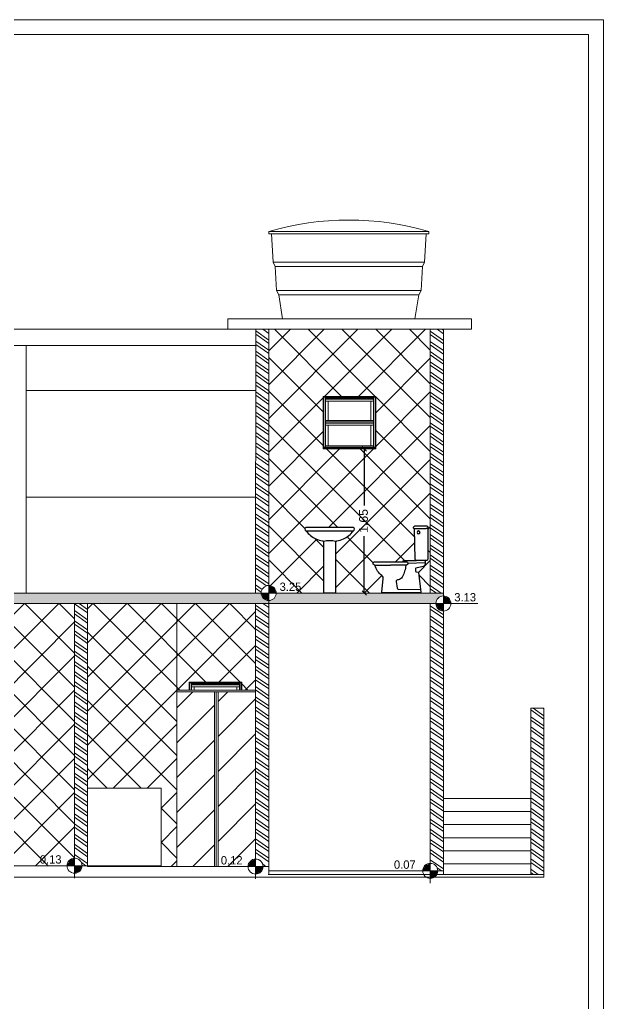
# Model space of a CAD drawing. Header units: metres. Extents: x 1628 to 1845, y 824 to 931.
# Drawn here: x 1658.21 to 1664.89, y 839.21 to 850.46 of the extents above; entities that cross this region are included whole.
import ezdxf

# ---------------------------------------------------------------- set-up
doc = ezdxf.new("R2010")
doc.units = ezdxf.units.M
doc.header["$LTSCALE"] = 0.15
doc.layers.get('0').update_dxf_attribs({"lineweight": 0, "plot": 0})
doc.layers.get('Defpoints').update_dxf_attribs({"lineweight": 0})
for name, color, linetype, lineweight in [('Alvenaria', 170, 'Continuous', 0), ('Alvenaria ext', 5, 'Continuous', 5), ('Alvenaria int', 150, 'Continuous', 5), ('Caixilho', 120, 'Continuous', 0), ('Cotas', 1, 'Continuous', 0), ('hidrosanitário', 26, 'Continuous', 0), ('Humanização', 108, 'Continuous', 0), ('Texto', 7, 'Continuous', 0)]:
    doc.layers.add(name, color=color, linetype=linetype, lineweight=lineweight)
doc.layers.add('Mobilha', color=96, linetype='Continuous')
doc.styles.get("Standard").update_dxf_attribs({"font": 'arial.ttf'})
doc.styles.add('T20', font='PORT2', dxfattribs={"height": 0.2})
doc.dimstyles.new('Lunardi', dxfattribs={"dimtxt": 0.1, "dimasz": 0.05, "dimexe": 0, "dimexo": 0.05, "dimgap": 0.05, "dimtad": 0, "dimzin": 9, "dimtxsty": 'Standard', "dimblk": 'OBLIQUE', "dimcen": 0, "dimse1": 1, "dimse2": 1, "dimclrd": 1, "dimclre": 1, "dimclrt": 1, "dimadec": 0, "dimazin": 0, "dimtfac": 1, "dimtmove": 1, "dimatfit": 2, "dimldrblk": 'OBLIQUE', "dimfxl": 1, "dimarcsym": 0})
pattern_1 = [(45, (0, 0), (-0.195320570633254, 0.1953205706332541), []), (135, (0, 0), (-0.1953205706332541, -0.195320570633254), [])]

# ---------------------------------------------------------------- blocks, each defined once
blk = doc.blocks.new('Cotap')
for p, q in [((0, 0.2968636050444716), (0, -0.2968636050444715)), ((-0.2968636050444716, 0), (0.8280000000000001, 0))]:
    blk.add_line(p, q)
blk.add_circle((0, 0), 0.18)
for points in [[(0, 0), (-0.18, 0), (0, -0.18), (-0.1272792206135786, -0.1272792206135785)], [(0, 0), (0, 0.1799999999999999), (0.1799999999999999, 0), (0.1272792206135785, 0.1272792206135785)]]:
    blk.add_solid(points)
at = {"style": 'T20'}
blk.add_attdef('COTA', (0.2232, 0.0504), '', height=0.2, dxfattribs=at)
blk = doc.blocks.new('_Oblique')
at = {"color": 0, "linetype": 'ByBlock', "lineweight": -2}
blk.add_line((-0.5, -0.5), (0.5, 0.5), dxfattribs=at)
blk = doc.blocks.new('*D61')
at = {"layer": 'Cotas', "color": 1, "lineweight": -2, "ltscale": 10}
for p, q in [((1662.157811189983, 845.5530054200457), (1662.157811189983, 844.9035511220943)), ((1662.157811189983, 843.9030054189587), (1662.157811189983, 844.5524597169101))]:
    blk.add_line(p, q, dxfattribs=at)
at = {"layer": 'Defpoints', "color": 0, "ltscale": 10}
for p in [(1661.69599907357, 845.5530054200457), (1662.157811189983, 843.9030054189587), (1662.157811189983, 843.9030054189587)]:
    blk.add_point(p, dxfattribs=at)
at = {"layer": 'Cotas', "color": 1, "lineweight": -2, "ltscale": 10, "xscale": 0.05, "yscale": 0.05, "zscale": 0.05}
for p, rotation in [((1662.157811189983, 845.5530054200457), 90), ((1662.157811189983, 843.9030054189587), 270)]:
    blk.add_blockref('_Oblique', p, dxfattribs=dict(at, rotation=rotation))
at = {"layer": 'Cotas', "color": 1, "ltscale": 10, "insert": (1662.157811189983, 844.7280054195024), "char_height": 0.1, "attachment_point": 5, "rotation": 90}
blk.add_mtext('1,65', dxfattribs=at)
blk = doc.blocks.new('Louça-23')
blk.add_lwpolyline([(0, -0.001013709999995172), (0.07095969999999951, -0.001013709999995172, 0.414213562373095), (0.07602824999999847, 0.004054840000002002), (0.07602824999999847, 0.6384831950354553, -0.001011761671403041), (0.07805566999999947, 0.6381304450000016, 0.2781628673229407), (0.08268076029775706, 0.6400364475177156), (0.08312422000000019, 0.6406647200000037, -0.1985762802422379), (0.08920647999999964, 0.6447195600000057, 0.06994368492226484), (0.1723306999999998, 0.6690485999999964, 0.06701711001601024), (0.2382218499999986, 0.7095970000000094, 0.05450918851097275), (0.2919484800000003, 0.7668716150000066, -0.1048467747045367), (0.2961880741036875, 0.7706733249007414, 0.7720819738882914), (0.2917070046374821, 0.8098589175446946, 0.03654737230555417), (0.2903319163540168, 0.8099542900000003), (0.2113585350000005, 0.8099542900000003), (0, 0.8099542900000003), (-0.2113585350000022, 0.8099542900000003), (-0.2903319163540186, 0.8099542900000003, 0.03654737230555417), (-0.2917070046374839, 0.8098589175446946, 0.7720819738882914), (-0.2961880741036875, 0.7706733249007414, -0.1048467747045367), (-0.2919484800000003, 0.7668716150000066, 0.05450918851097275), (-0.2382218500000004, 0.7095970000000094, 0.06701711001601024), (-0.1723306999999998, 0.6690485999999964, 0.06994368492226484), (-0.08920648000000142, 0.6447195600000057, -0.1985762802422379), (-0.08312422000000197, 0.6406647200000037), (-0.08268076029775884, 0.6400364475177156, 0.2781628673229407), (-0.07805567000000124, 0.6381304450000016, -0.001011761671403041), (-0.07602825000000024, 0.6384831950354553), (-0.07602825000000024, 0.004054840000002002, 0.414213562373095), (-0.07095970000000129, -0.001013709999995172)], format="xyb", close=True)
for points in [[(-0.2961880741036875, 0.7706733249007414, 0.06453351024882649), (-0.2910993036641933, 0.7694237043798182, 0.0462235105188862), (-0.2907255002478308, 0.7694058900000016), (0, 0.7694058900000016), (0.2907255002478308, 0.7694058900000016, 0.0462235105188862), (0.2910993036641933, 0.7694237043798182, 0.06453351024882649), (0.2961880741036875, 0.7706733249007414, 0.06453351024882649)], [(0.07602824999999847, 0.6384831950354553, 0.03713115484081832), (0.0009563851259919431, 0.6457133316665136), (-0.002168473684230676, 0.6456854761583912, 0.03653426260503048), (-0.07602825000000024, 0.6384831950354553, 0.03760212265771178)]]:
    blk.add_lwpolyline(points, format="xyb")
blk = doc.blocks.new('Louça-05')
blk.add_lwpolyline([(0.1644302432309228, 0.3033035379361877, -0.2787594861110423), (0.1677690050000002, 0.2995513050000014), (0.1677690050000002, 0.2696468600000017, -0.3846129794241904), (0.1601661799999992, 0.2605234700000025), (0.135469375053983, 0.257065917307564, 0.340700812200817), (0.1297548800000001, 0.2503863700000011), (0.1000334187346947, 0.005679672248994905, 0.4500739857310527), (0.1050649919180326, 0), (0.5802883646608858, 0, 0.4455894445200985), (0.5853285069928944, 0.005604427201966189), (0.5671707450000003, 0.1763855400000054, -0.1105210623169543), (0.5691981650000013, 0.1926048999999992, -0.1557580239292861), (0.585462222273609, 0.2128791000000021, 0.1510604540832296), (0.6725965849999991, 0.3385791400000073, -0.2186898092890718), (0.6806012742379384, 0.3449212759518332, 0.8018030040566417), (0.6771582799999987, 0.3847029450000008), (0.4789779750000012, 0.3847029450000008), (0.3248940549999997, 0.3847029450000008, 0.3990531064272206), (0.3086746950000006, 0.3999085950000065), (0.153070210000001, 0.3999085950000065, 0.386252691928691), (0.1718238450000005, 0.4161279550000003), (0.1789198150000004, 0.7937349300000065), (0.1844952200000005, 0.7937349300000065, 0.632922982998074), (0.1758786850000007, 0.8297216350000056), (0.03193186499999889, 0.8297216350000056, 0.3800590817287955), (0.01469879499999927, 0.8140091300000023), (0.01469879499999927, 0.799817190000006), (0.01469879499999927, 0.4163147309170441, 0.4175404801329775), (0.03106321376623988, 0.3999085950000065), (0.05321977500000052, 0.3999085950000065, 0.3559559338826307), (0.04812445260576759, 0.3960081068092833), (0.04511009500000007, 0.356319065000001, 0.2686715898172027), (0.06118859613846261, 0.330419915910646, 0.0519840131511574), (0.06817916489573328, 0.3275870550655426), (0.07136434255243884, 0.3268207724276877, 0.009624848997736087), (0.07274391844318195, 0.3265814131413762)], format="xyb", close=True)
for points in [[(0.01469879499999927, 0.799817190000006), (0.02939759000000031, 0.799817190000006, -0.2233117405156702), (0.03345242999999876, 0.7977897700000014, 0.1793958397718437), (0.04109672885405224, 0.7938285465473953, 0.05466341450307034), (0.04306104488958695, 0.7937349300000065), (0.1789198150000004, 0.7937349300000065)], [(0.3248940549999997, 0.3847029450000008), (0.2807976700000001, 0.3847029450000008, 0.875309796613485), (0.2807976700000001, 0.3441545450000021), (0.4789779750000012, 0.3441545450000021)], [(0.2777715183774863, 0.3447947023991986, -0.2826244024735506), (0.2878936400000018, 0.3365517200000028, 0.01226809194993745), (0.2924553350000014, 0.304113000000001, 0.04000456464597852), (0.3137432449999995, 0.2331532999999979, 0.020399670478455), (0.3284420400000005, 0.2027420000000077, 0.05399375493293596), (0.3411134150000006, 0.1824678000000048, 0.2042714019310717), (0.3917989150000007, 0.1581387599999999, -0.3311316997381911), (0.4054839999999995, 0.1469879500000033, -0.08631701966290586), (0.40649771, 0.1378645600000041), (0.3953469000000016, 0.05676775999999961, -0.3028258083776644), (0.3832125148995225, 0.04298713430097933, -0.04946142668155307), (0.3792810397350035, 0.0425653316403114), (0.1043265444404469, 0.04102640722635442)], [(0.6806012742379384, 0.3449212759518332, -0.04319289486864442), (0.6771582799999987, 0.3441545450000021), (0.4789779750000012, 0.3441545450000021)]]:
    blk.add_lwpolyline(points, format="xyb")
for points in [[(0.05119235499999952, 0.3725384250000019), (0.2549480650000007, 0.3613876149999982)], [(0.05321977500000052, 0.3999085950000065), (0.153070210000001, 0.3999085950000065)]]:
    blk.add_lwpolyline(points)
blk.add_circle((0.1279155098463196, 0.7501455495565921), 0.017739925)
for centre, radius, start, end in [((0.0515477129315034, 0.3774522596409042), 0.004926667244456194, 187.6746698016582, 265.8636934566958), ((0.2545218017207933, 0.3490264445678761), 0.0123685178916256, 27.55985683793697, 88.02499180878887)]:
    blk.add_arc(centre, radius, start, end)

msp = doc.modelspace()

# ---------------------------------------------------------------- hatches: boundary and pattern name
at = {"layer": 'Alvenaria', "ltscale": 10}
h = msp.add_hatch(dxfattribs=at)
h.set_pattern_fill('ANSI32', scale=0.01, angle=100)
h.set_pattern_definition([(145, (7.732671308990803, 172.5780705817294), (-0.05463315556243715, -0.07802423221852647), []), (145, (7.724874280070935, 172.6222897300897), (-0.05463315556243715, -0.07802423221852647), [])])
edge = h.paths.add_edge_path()
edge.add_line((1648.475913443622, 843.81673604677), (1648.325913443622, 843.761973470481))
edge.add_line((1648.325913443622, 843.761973470481), (1648.325913443622, 840.7535699790924))
edge.add_arc((1648.275242780319, 840.6840513903622), 0.08602528871556003, 0, 53.91246542116119, ccw=False)
edge.add_arc((1648.275242780319, 840.6840513903619), 0.08602528871574577, -21.155081818157385, 2.2720314518664964e-10, ccw=False)
edge.add_line((1648.355470568262, 840.6530054189592), (1648.475913443622, 840.6530054189592))
edge.add_line((1648.475913443622, 840.6530054189592), (1648.475913443622, 843.81673604677))
edge = h.paths.add_edge_path()
edge.add_line((1649.713799073572, 844.2686680884177), (1649.56379907357, 844.2139055121282))
edge.add_line((1649.56379907357, 844.2139055121282), (1649.56379907357, 840.8690158118087))
edge.add_arc((1649.565399892256, 840.7830054189592), 0.086025288715537, 0, 91.06626144663551, ccw=False)
edge.add_line((1649.651425180971, 840.7830054189592), (1649.713799073572, 840.7830054189592))
edge.add_line((1649.713799073572, 840.7830054189592), (1649.713799073572, 844.2686680884177))
h.paths.add_polyline_path([(1651.863799073571, 843.7830054189585), (1651.71379907357, 843.7830054189585), (1651.71379907357, 840.7830054189592), (1651.863799073571, 840.7830054189592)])
h.paths.add_polyline_path([(1655.048662994963, 843.7830054189586), (1654.898662994962, 843.7830054189586), (1654.898662994962, 843.3338062215537), (1655.048662994963, 843.3338062215537)])
edge = h.paths.add_edge_path()
edge.add_line((1658.991525675274, 843.7830054189587), (1658.841525675272, 843.7830054189587))
edge.add_line((1658.841525675272, 843.7830054189587), (1658.841525675272, 840.8690307076748))
edge.add_arc((1658.841525675273, 840.7830054189592), 0.08602528871563209, 0, 90.00000000030292, ccw=False)
edge.add_line((1658.927550963988, 840.7830054189592), (1658.991525675275, 840.7830054189592))
edge.add_line((1658.991525675275, 840.7830054189592), (1658.991525675274, 843.7830054189587))
edge = h.paths.add_edge_path()
edge.add_line((1661.063799073571, 843.7830054189587), (1660.91379907357, 843.7830054189587))
edge.add_line((1660.91379907357, 843.7830054189587), (1660.91379907357, 840.8590307076746))
edge.add_arc((1660.913799073571, 840.773005418959), 0.08602528871563209, 0, 90.00000000030292, ccw=False)
edge.add_line((1660.999824362286, 840.773005418959), (1661.063799073571, 840.773005418959))
edge.add_line((1661.063799073571, 840.773005418959), (1661.063799073571, 843.7830054189587))
edge = h.paths.add_edge_path()
edge.add_arc((1663.06379907357, 843.7830054189587), 0.0860252887155184, 179.9999999999243, 270.00000000030286, ccw=False)
edge.add_line((1662.977773784854, 843.7830054189589), (1662.91379907357, 843.7830054189589))
edge.add_line((1662.91379907357, 843.7830054189589), (1662.91379907357, 840.8100766790778))
edge.add_arc((1662.913799073568, 840.7240513903623), 0.0860252887155184, -7.571543392259628e-11, 89.99999999909141, ccw=False)
edge.add_line((1662.999824362284, 840.7240513903622), (1663.06379907357, 840.7240513903622))
edge.add_line((1663.06379907357, 840.7240513903622), (1663.06379907357, 843.6969801302432))
edge = h.paths.add_edge_path()
edge.add_line((1661.065551983085, 846.9210275554101), (1660.915551957785, 846.9210275554101))
edge.add_line((1660.915551957785, 846.9210275554101), (1660.91379907357, 843.9030054189587))
edge.add_line((1660.91379907357, 843.9030054189587), (1660.977773810154, 843.9030054189587))
edge.add_arc((1661.063799098869, 843.9030054189589), 0.0860252887155184, 90, 180.0000000000757, ccw=False)
edge.add_line((1661.063799098869, 843.9890307076744), (1661.063799098869, 844.0448819596982))
edge.add_line((1661.063799098869, 844.0448819596982), (1661.065551983085, 846.9210275554101))
h.paths.add_polyline_path([(1663.06379907357, 846.9210275554101), (1662.91379907357, 846.9210275554101), (1662.91379907357, 843.9030054189587), (1663.06379907357, 843.9030054189587)])
h.paths.add_polyline_path([(1664.21379907357, 842.5840513903618), (1664.063799079161, 842.5840513903618), (1664.063799079161, 841.5530054189587), (1664.063799085373, 840.6840513903609), (1664.213799073569, 840.6840513903608)])
h = msp.add_hatch(dxfattribs=at)
h.set_pattern_fill('ANSI37', scale=0.086)
h.set_pattern_definition([(45, (0, 0), (-0.1930755066029868, 0.1930755066029868), []), (135, (0, 0), (-0.1930755066029868, -0.1930755066029868), [])])
h.paths.add_polyline_path([(1662.91379907357, 846.9210275554101), (1661.065551983085, 846.9210275554101), (1661.06379909887, 843.9030054189587), (1662.91379907357, 843.9030054189587)])
h.paths.add_polyline_path([(1661.567727871817, 844.6521248044261), (1661.762243507671, 844.6521248044261), (1661.956759143524, 844.6521248044261), (1662.029994047191, 844.6521248044261, -0.7874282747976987), (1662.034828722015, 844.6159740906486, 0.09819587398028638), (1662.031126711476, 844.6127413525693, -0.05476008912982613), (1661.981481754316, 844.5597648622222, -0.06701711001601451), (1661.920841388223, 844.522447713857, -0.06994368492225739), (1661.844341234074, 844.5000574248379, 0.20865896915042), (1661.838545948222, 844.496058253175, -0.3132163882219294), (1661.833882682433, 844.4940279149755, 0.000905264798175391), (1661.832213160855, 844.4943180280518), (1661.832213160855, 843.9104464806674, -0.4142135623730951), (1661.82754851731, 843.9057818371218), (1661.762243507671, 843.9057818371218), (1661.696938498032, 843.9057818371218, -0.4142135623730951), (1661.692273854486, 843.9104464806674), (1661.692273854486, 844.4943180280518, 0.0009052647982648943), (1661.690604332909, 844.4940279149755, -0.290246671797337), (1661.686151474471, 844.4957475037729), (1661.685500780303, 844.4966693761279, 0.1861873686185136), (1661.680145781267, 844.5000574248379, -0.06994368492230062), (1661.603645627119, 844.522447713857, -0.06701711001601646), (1661.543005261025, 844.5597648622222, -0.05476008912967428), (1661.493360303866, 844.6127413525691, 0.09819587398399093), (1661.489658293326, 844.6159740906486, -0.7720819738759239), (1661.493782271931, 844.6520370320832, -0.03463706137443463), (1661.494981470381, 844.6521248044261)], flags=16)
h.paths.add_polyline_path([(1661.68879907357, 845.5530054200468), (1661.68879907357, 846.1530053060961), (1662.28879907357, 846.1530053060961), (1662.28879907357, 845.5530054200457)], flags=16)
h.paths.add_polyline_path([(1661.69599907357, 846.1458053060961), (1662.28159907357, 846.1458053060961), (1662.28159907357, 845.5602054200457), (1661.69599907357, 845.5602054200457)], flags=0)
h.paths.add_polyline_path([(1661.71529907357, 845.5730054200461), (1661.71529907357, 846.1330053060966), (1662.26229907357, 846.1330053060966), (1662.26229907357, 845.5730054200461)], flags=0)
h.paths.add_polyline_path([(1661.74429907357, 845.5870054200453), (1661.74429907357, 845.8233677286408), (1662.23329907357, 845.8233677286408), (1662.23329907357, 845.5870054200453)], flags=0)
h.paths.add_polyline_path([(1661.74429907357, 845.878767728641), (1661.74429907357, 846.0983053060964), (1662.23329907357, 846.0983053060964), (1662.23329907357, 845.878767728641)], flags=0)
h.paths.add_polyline_path([(1662.274728553409, 844.2607612109459), (1662.457116116044, 844.2607612109459), (1662.598921279832, 844.2607612109459, -0.3954474799632237), (1662.613663039273, 844.2747551415829), (1662.757052696029, 844.2747551415829, -0.3862526919286889), (1662.73979351491, 844.289682000929), (1662.733263013946, 844.6371979450801), (1662.728131906046, 844.6371979450801, -0.6329229829980739), (1662.736061800074, 844.6703169142542), (1662.86812148933, 844.6703169142542, -0.3874473639129146), (1662.884397464825, 844.6558565192627), (1662.884397464825, 844.6427955173349), (1662.884397464825, 844.2898538929052, -0.4149594690555806), (1662.869469050915, 844.2747551415829), (1662.848946173878, 844.2747551415829, -0.3559559338827247), (1662.85363545636, 844.2711654784517), (1662.856409603552, 844.2346392070903, -0.2731837886909874), (1662.841195339314, 844.2105858269073, -0.04846023851928896), (1662.835178879184, 844.2081968153423), (1662.832247524379, 844.2074915968161, -0.009624848997739494), (1662.830977885177, 844.2072713117741), (1662.746597929737, 844.1858484215328, 0.2787594861111619), (1662.743525229747, 844.182395199379), (1662.743525229747, 844.1542279940352, 0.3635315797122173), (1662.750564493479, 844.1464715222995), (1662.772368762469, 844.143418924641, -0.3392330720802479), (1662.778398459256, 844.1380669729704), (1662.80586305127, 843.9119418320527, -0.4500739857309154), (1662.801232437905, 843.906714765831), (1662.363879025507, 843.906714765831, -0.4455894445197796), (1662.359240525858, 843.91187258319), (1662.375951318349, 844.0690443612197, 0.1105210623168779), (1662.374085460931, 844.0839712205658, 0.1557580239293881), (1662.359117466182, 844.1026297947484, -0.1510604540832304), (1662.2789267326, 844.2183129546805, 0.1971384468796031), (1662.272453533303, 844.2238920127935, -0.82230091774905)], flags=16)
h.paths.add_polyline_path([(1662.642288680037, 844.224033206632, 0.04714350523472799), (1662.640184739853, 844.2235477507896, 0.02869961080574424)], flags=0)
h.paths.add_polyline_path([(1662.796529101779, 844.597082148226, -1), (1662.76387659696, 844.597082148226, -1)], flags=0)
h.paths.add_polyline_path([(1661.164780953655, 843.903196586268), (1661.503875345682, 843.9031965862707), (1661.503875345681, 844.0465720674633), (1661.164780953654, 844.0465720674606)], flags=24)
h.paths.add_polyline_path([(1662.252729334594, 844.5622482571559), (1662.252729334594, 844.8841445736634), (1662.046658393257, 844.8841445736634), (1662.046658393257, 844.5622482571559)], flags=24)
h = msp.add_hatch(dxfattribs=at)
h.set_pattern_fill('ANSI36', scale=0.01)
h.set_pattern_definition([(45, (7.732671308990803, 172.5780705817294), (0.01683798022700467, 0.06173926083235044), [0.079375, -0.015875, 0, -0.015875])])
h.paths.add_polyline_path([(1651.863799073571, 843.9030054189585), (1651.71379907357, 843.9030054189585), (1651.71379907357, 843.7830054189585), (1651.863799073571, 843.7830054189585)])
h.paths.add_polyline_path([(1663.06379907357, 843.9030054189587), (1661.149824387585, 843.9030054189587, -0.4142135623729653), (1661.063799098869, 843.8169801302431), (1661.063799098869, 843.7830054189587), (1662.977773784854, 843.7830054189589, -0.4142135623731046), (1663.06379907357, 843.8690307076745)])
h.paths.add_polyline_path([(1660.977773810154, 843.9030054189587), (1651.863799073571, 843.9030054189585), (1651.863799073571, 843.7830054189585), (1661.063799098869, 843.7830054189587), (1661.063799098869, 843.8169801302431, -0.4142135623729565)])
h = msp.add_hatch(dxfattribs=at)
h.set_pattern_fill('ANSI37', scale=0.087)
h.set_pattern_definition(pattern_1)
h.paths.add_polyline_path([(1658.841525675272, 843.7830054189587), (1655.048662994963, 843.7830054189586), (1655.048662994963, 843.3338062215537), (1654.898662994962, 843.3338062215537), (1654.898662994962, 842.8830054189592), (1654.898662994963, 841.9830054189592), (1655.348662994963, 841.9830054189592), (1655.348662994963, 840.7830054189593), (1658.755500386557, 840.7830054189593, -0.4142135623711595), (1658.841525675272, 840.8690307076748)])
h.paths.add_polyline_path([(1656.90350550356, 841.8830054189585), (1655.703505503588, 841.8830054189585), (1655.703505503588, 842.8830054189349), (1656.90350550356, 842.8830054189349)], flags=16)
h.paths.add_polyline_path([(1656.88350550356, 841.9030054189581), (1655.723505503588, 841.9030054189581), (1655.723505503588, 842.8630054189354), (1656.88350550356, 842.8630054189354)], flags=0)
h.paths.add_polyline_path([(1655.984505503582, 842.8630054189354), (1655.978505503582, 842.8630054189354), (1655.978505503582, 842.7165054189388), (1655.984505503582, 842.7165054189388)], flags=0)
h.paths.add_polyline_path([(1656.634505503566, 842.5310054189432), (1656.873505503561, 842.5310054189432), (1656.873505503561, 842.3980054189464), (1656.634505503566, 842.3980054189464), (1656.634505503566, 842.3680054189471), (1656.873505503561, 842.3680054189471), (1656.873505503561, 842.2350054189502), (1656.634505503566, 842.2350054189502), (1656.634505503566, 842.2050054189509), (1656.873505503561, 842.2050054189509), (1656.873505503561, 842.0720054189541), (1656.634505503566, 842.0720054189541), (1656.634505503566, 842.0420054189548), (1656.873505503561, 842.0420054189548), (1656.873505503561, 841.9130054189578), (1656.648505503566, 841.9130054189578), (1656.648505503566, 842.0420054189548), (1656.628505503566, 842.0420054189548), (1656.628505503566, 841.9030054189581), (1656.622505503567, 841.9030054189581), (1656.622505503567, 842.0450054189547), (1655.982005503582, 842.0450054189547), (1655.982005503582, 842.0545054189545), (1655.972505503582, 842.0545054189545), (1655.972505503582, 842.0420054189548), (1655.958505503582, 842.0420054189548), (1655.958505503582, 841.9130054189578), (1655.733505503588, 841.9130054189578), (1655.733505503588, 842.0420054189548), (1655.972505503582, 842.0420054189548), (1655.972505503582, 842.0720054189541), (1655.733505503588, 842.0720054189541), (1655.733505503588, 842.2050054189509), (1655.972505503582, 842.2050054189509), (1655.972505503582, 842.2350054189502), (1655.733505503588, 842.2350054189502), (1655.733505503588, 842.3680054189471), (1655.972505503582, 842.3680054189471), (1655.972505503582, 842.3980054189464), (1655.733505503588, 842.3980054189464), (1655.733505503588, 842.5310054189432), (1655.972505503582, 842.5310054189432), (1655.972505503582, 842.5610054189425), (1655.733505503588, 842.5610054189425), (1655.733505503588, 842.6940054189394), (1655.972505503582, 842.6940054189394), (1655.972505503582, 842.7240054189386), (1655.733505503588, 842.7240054189386), (1655.733505503588, 842.8530054189356), (1655.958505503582, 842.8530054189356), (1655.958505503582, 842.7240054189386), (1655.972505503582, 842.7240054189386), (1655.972505503582, 842.710505418939), (1656.628505503566, 842.710505418939), (1656.628505503566, 842.8630054189354), (1656.634505503566, 842.8630054189354), (1656.634505503566, 842.7240054189386), (1656.648505503566, 842.7240054189386), (1656.648505503566, 842.8530054189356), (1656.873505503561, 842.8530054189356), (1656.873505503561, 842.7240054189386), (1656.634505503566, 842.7240054189386), (1656.634505503566, 842.6940054189394), (1656.873505503561, 842.6940054189394), (1656.873505503561, 842.5610054189425), (1656.634505503566, 842.5610054189425)], flags=0)
h.paths.add_polyline_path([(1656.625005503567, 842.076005418954), (1656.618705503567, 842.076005418954), (1656.618705503567, 842.0545054189545), (1656.625005503567, 842.0545054189545)], flags=0)
h.paths.add_polyline_path([(1656.625005503567, 842.5340054189431), (1656.613405503567, 842.5340054189431), (1656.613405503567, 842.4678520508252), (1656.618705503567, 842.4678520508252), (1656.625005503567, 842.4678520508252), (1656.625005503567, 842.3850054189467), (1656.625005503567, 842.371005418947), (1656.613405503567, 842.371005418947), (1656.613405503567, 842.304852050829), (1656.618705503567, 842.304852050829), (1656.625005503567, 842.304852050829), (1656.625005503567, 842.2220054189505), (1656.625005503567, 842.2080054189508), (1655.982005503582, 842.2080054189508), (1655.982005503582, 842.2220054189505), (1655.982005503582, 842.304852050829), (1655.993605503581, 842.304852050829), (1655.993605503581, 842.371005418947), (1655.982005503582, 842.371005418947), (1655.982005503582, 842.3850054189467), (1655.982005503582, 842.4678520508252), (1655.993605503581, 842.4678520508252), (1655.993605503581, 842.5340054189431), (1655.982005503582, 842.5340054189431), (1655.982005503582, 842.5480054189428), (1655.982005503582, 842.6308520508213), (1655.993605503581, 842.6308520508213), (1655.993605503581, 842.7005054189392), (1656.613405503567, 842.7005054189392), (1656.613405503567, 842.6308520508213), (1656.618705503567, 842.6308520508213), (1656.625005503567, 842.6308520508213), (1656.625005503567, 842.5480054189428)], flags=0)
h.paths.add_polyline_path([(1656.001005503581, 842.5650054189424), (1656.001005503581, 842.6878054189395), (1656.606005503567, 842.6878054189395), (1656.606005503567, 842.5650054189424)], flags=0)
h.paths.add_polyline_path([(1656.001005503581, 842.4020054189463), (1656.001005503581, 842.5248054189434), (1656.606005503567, 842.5248054189434), (1656.606005503567, 842.4020054189463)], flags=0)
h.paths.add_polyline_path([(1656.612505503567, 842.7265054189386), (1655.994505503581, 842.7265054189386), (1655.994505503581, 842.8530054189356), (1656.612505503567, 842.8530054189356)], flags=0)
h.paths.add_polyline_path([(1656.606005503567, 842.3618054189473), (1656.606005503567, 842.2390054189501), (1656.001005503581, 842.2390054189501), (1656.001005503581, 842.3618054189473)], flags=0)
h.paths.add_polyline_path([(1656.612505503567, 842.0385054189549), (1656.612505503567, 841.9130054189578), (1655.994505503581, 841.9130054189578), (1655.994505503581, 842.0385054189549)], flags=0)
h.paths.add_polyline_path([(1658.41965583877, 840.7831965862711), (1658.740543820487, 840.7831965862683), (1658.740543820488, 840.9265720674612), (1658.419655838771, 840.9265720674637)], flags=24)
h = msp.add_hatch(dxfattribs=at)
h.set_pattern_fill('ANSI37', scale=0.087)
h.set_pattern_definition(pattern_1)
h.paths.add_polyline_path([(1660.013741924946, 843.7830054189587), (1658.991525675274, 843.7830054189587), (1658.991525675274, 841.6714141576173), (1659.833079726377, 841.6714141576173), (1659.833079726377, 840.773005418959), (1660.013741924946, 840.7730054189591), (1660.013741924946, 840.7830054189591)])
h.paths.add_polyline_path([(1660.91379907357, 843.7830054189587), (1660.013741924946, 843.7830054189587), (1660.013741924946, 842.7930054189591), (1660.155232082645, 842.7930054189591), (1660.155232082644, 842.8830053050091), (1660.755232082645, 842.8830053050091), (1660.755232082645, 842.7930054189591), (1660.91379907357, 842.7930054189591)])
h = msp.add_hatch(dxfattribs=at)
h.set_pattern_fill('ANSI31', scale=0.08899999999999997)
h.set_pattern_definition([(45, (7.732671308990803, 172.5780705817294), (-0.1998106986937886, 0.1998106986937886), [])])
h.paths.add_polyline_path([(1660.013741924946, 840.7830054189592), (1660.013741924946, 840.7730054189591), (1660.443799073571, 840.7730054189591), (1660.44379907357, 842.7730054189591), (1660.013741924946, 842.7730054189591)])
h.paths.add_polyline_path([(1660.91379907357, 842.7730054189591), (1660.48379907357, 842.7730054189591), (1660.48379907357, 840.7730054189591), (1660.91379907357, 840.7730054189591), (1660.91379907357, 840.7830054189591)])
edge = h.paths.add_edge_path(flags=17)
edge.add_arc((1660.913799073571, 840.773005418959), 0.08602528871558746, 0, 360)
edge = h.paths.add_edge_path(flags=9)
edge.add_line((1661.05567561431, 840.773005418959), (1660.518082745479, 840.773005418959))
edge.add_line((1660.913799073571, 840.9148819596984), (1660.913799073571, 840.6311288782196))
edge.add_line((1660.913799073571, 840.773005418959), (1660.913799073571, 840.8590307076746))
edge.add_line((1660.913799073571, 840.8590307076746), (1660.852970008566, 840.8338344839633))
edge = h.paths.add_edge_path(flags=24)
edge.add_line((1660.852970008566, 840.8338344839633), (1660.827773784855, 840.773005418959))
edge.add_line((1660.827773784855, 840.773005418959), (1660.913799073571, 840.773005418959))
edge.add_line((1660.913799073571, 840.773005418959), (1660.999824362286, 840.773005418959))
edge.add_line((1660.999824362286, 840.773005418959), (1660.974628138575, 840.7121763539546))
edge = h.paths.add_edge_path(flags=9)
edge.add_line((1660.974628138575, 840.7121763539546), (1660.913799073571, 840.6869801302433))
edge.add_line((1660.913799073571, 840.6869801302433), (1660.913799073571, 840.773005418959))
edge.add_line((1660.491929237068, 840.7731965862708), (1660.812817218785, 840.7731965862681))
edge.add_line((1660.812817218785, 840.7731965862681), (1660.812817218786, 840.916572067461))

# ---------------------------------------------------------------- linework, layer by layer
at = {"layer": 'Alvenaria', "lineweight": 0, "ltscale": 10}
for p, q in [((1660.915551957785, 846.9210275554101), (1660.91379907357, 843.9030054189587)), ((1661.065551983085, 846.9210275554101), (1660.915551957785, 846.9210275554101)), ((1661.063799098869, 844.0448819596982), (1661.065551983085, 846.9210275554101)), ((1663.06379907357, 846.9210275554101), (1662.91379907357, 846.9210275554101))]:
    msp.add_line(p, q, dxfattribs=at)
at = {"layer": 'Alvenaria', "color": 5, "lineweight": 0, "ltscale": 10}
for p, q in [((1662.91379907357, 846.9210275554101), (1662.91379907357, 843.9030054189587)), ((1663.06379907357, 843.9030054189587), (1663.06379907357, 846.9210275554101)), ((1660.91379907357, 843.9030054189587), (1660.977773810154, 843.9030054189587)), ((1662.91379907357, 843.9030054189587), (1663.06379907357, 843.9030054189587)), ((1658.991525675274, 843.7830054189587), (1658.841525675272, 843.7830054189587)), ((1661.063799073571, 843.7830054189587), (1660.91379907357, 843.7830054189587)), ((1661.063799073571, 840.773005418959), (1661.063799073571, 843.7830054189587)), ((1662.91379907357, 843.7830054189589), (1662.91379907357, 840.8100766790778)), ((1663.06379907357, 840.7240513903622), (1663.06379907357, 843.6969801302432)), ((1664.21379907357, 842.5840513903618), (1664.063799079161, 842.5840513903618)), ((1664.063799079161, 842.5840513903618), (1664.063799079161, 841.5530054189587)), ((1664.213799073569, 840.6840513903608), (1664.21379907357, 842.5840513903618)), ((1664.063799079161, 841.5530054189587), (1664.063799085373, 840.6840513903609))]:
    msp.add_line(p, q, dxfattribs=at)
at = {"layer": 'Alvenaria'}
msp.add_line((1651.318467816622, 846.7353821816064), (1660.915551957785, 846.7353821816065), dxfattribs=at)
at = {"layer": 'Alvenaria', "color": 7, "lineweight": 0, "ltscale": 10}
for p, q in [((1661.063799098869, 843.9890307076744), (1661.063799098869, 844.0448819596982)), ((1662.977773784854, 843.7830054189589), (1662.91379907357, 843.7830054189589)), ((1658.927550963988, 840.7830054189592), (1658.991525675275, 840.7830054189592)), ((1660.999824362286, 840.773005418959), (1661.063799073571, 840.773005418959)), ((1662.999824362284, 840.7240513903622), (1663.06379907357, 840.7240513903622))]:
    msp.add_line(p, q, dxfattribs=at)
at = {"layer": 'Alvenaria', "color": 150, "lineweight": 0, "ltscale": 10}
for p, q in [((1658.841525675272, 843.7830054189587), (1658.841525675272, 840.8690307076748)), ((1658.991525675275, 840.7830054189592), (1658.991525675274, 843.7830054189587)), ((1660.91379907357, 843.7830054189587), (1660.91379907357, 840.8590307076746))]:
    msp.add_line(p, q, dxfattribs=at)
at = {"layer": 'Alvenaria', "ltscale": 10}
for p, q in [((1660.013741924946, 842.7930054189591), (1660.91379907357, 842.7930054189591)), ((1660.013741924946, 842.7730054189591), (1660.91379907357, 842.7730054189591)), ((1660.44379907357, 842.7730054189591), (1660.443799073571, 840.773005418959)), ((1660.46379907357, 842.7730054189591), (1660.46379907357, 840.773005418959)), ((1660.48379907357, 842.7730054189591), (1660.48379907357, 840.773005418959)), ((1658.991525675274, 840.773005418959), (1660.91379907357, 840.7730054189591)), ((1660.013741924946, 840.7830054189591), (1660.013741924946, 840.7730054189591)), ((1660.91379907357, 840.7730054189591), (1660.91379907357, 840.7830054189591)), ((1661.056043086961, 840.6840513903622), (1664.213799073569, 840.6840513903608)), ((1661.063799073571, 840.7240513903622), (1662.913799073568, 840.7240513903622))]:
    msp.add_line(p, q, dxfattribs=at)
at = {"layer": 'Alvenaria', "color": 170, "lineweight": 0, "ltscale": 10}
msp.add_line((1664.063799085373, 840.6840513903609), (1664.213799073569, 840.6840513903608), dxfattribs=at)
at = {"layer": 'Alvenaria'}
msp.add_lwpolyline([(1663.384675515678, 846.9210275554101), (1660.594675515678, 846.9210275554101), (1660.594675515678, 847.0410275554101), (1663.384675515678, 847.0410275554101)], close=True, dxfattribs=at)
for points in [[(1660.915551957785, 846.9210275554101), (1660.91379907357, 843.9030054200457)], [(1661.065551932484, 846.9209404345819), (1661.06379904827, 843.9029182992175)]]:
    msp.add_lwpolyline(points, dxfattribs=at)
at = {"layer": 'Alvenaria', "color": 7, "lineweight": 0, "ltscale": 10}
for centre, start, end in [((1661.063799098869, 843.9030054189587), 90, 180), ((1663.06379907357, 843.7830054189589), 180, 270.0000000002996), ((1658.841525675273, 840.7830054189592), 0, 90.00000000029965), ((1660.913799073571, 840.773005418959), 0, 90.00000000029965), ((1662.913799073568, 840.7240513903622), 0, 89.99999999908808)]:
    msp.add_arc(centre, 0.08602528871558746, start, end, dxfattribs=at)
at = {"layer": 'Alvenaria ext'}
for p, q in [((1660.915552817398, 846.9225075911542), (1651.318467816622, 846.92102755541)), ((1662.91379907357, 846.9210275554101), (1662.91379907357, 843.9030054189587)), ((1663.06379907357, 846.9210275554101), (1663.06379907357, 840.6840513903622)), ((1660.915233637101, 846.2210275550011), (1658.288171861695, 846.2210275550011)), ((1660.915551957785, 844.9988355740724), (1658.288171861695, 844.9988356306644)), ((1651.713799073571, 843.9030054189585), (1663.06379907357, 843.9030054189587)), ((1651.713799073571, 843.7830054189585), (1663.06379907357, 843.7830054189589)), ((1661.06379907357, 840.684051390363), (1661.06379907357, 843.7830054189586)), ((1661.063799073571, 843.7830054189586), (1661.063799073571, 840.6840513903622)), ((1662.913799073568, 843.7830054189585), (1662.913799073566, 840.7830054189585)), ((1662.91379907357, 843.7830054189587), (1662.91379907357, 840.7830054189585)), ((1664.063799085373, 840.6840513903622), (1664.063799085373, 842.5840513903618)), ((1664.213799073569, 840.6530054189592), (1664.213799073569, 842.5840513903618)), ((1663.06379907357, 841.5530054189587), (1664.063799073571, 841.5530054189587)), ((1663.06379907357, 841.4030054189587), (1664.063799073571, 841.4030054189587)), ((1663.06379907357, 841.2530054189588), (1664.063799073571, 841.2530054189588)), ((1663.06379907357, 841.1030054189588), (1664.063799073571, 841.1030054189588)), ((1663.06379907357, 840.9530054189585), (1664.063799073571, 840.9530054189585)), ((1648.475913443622, 840.7830054189593), (1658.841525675272, 840.7830054189593)), ((1663.06379907357, 840.8030054189585), (1664.063799073571, 840.8030054189585)), ((1644.184817821242, 840.6530054189592), (1664.213799073569, 840.6530054189592))]:
    msp.add_line(p, q, dxfattribs=at)
at = {"layer": 'Alvenaria ext', "ltscale": 10}
for p, q in [((1664.063799079161, 841.5530054189587), (1664.063799079161, 842.5840513903618)), ((1664.063799079161, 842.5840513903618), (1664.21379907357, 842.5840513903618))]:
    msp.add_line(p, q, dxfattribs=at)
at = {"layer": 'Alvenaria ext'}
msp.add_lwpolyline([(1658.288171861695, 846.7353821816065), (1658.288171861695, 843.9030054189587)], dxfattribs=at)
at = {"layer": 'Alvenaria int'}
for p, q in [((1658.841525675272, 843.7830054189587), (1658.841525675272, 840.7830054189592)), ((1658.991525675274, 843.7830054189587), (1658.991525675275, 840.773005418959)), ((1660.013741924946, 840.7830054189592), (1660.013741924946, 843.7830054189587)), ((1660.91379907357, 840.7830054189591), (1660.91379907357, 843.7830054189587))]:
    msp.add_line(p, q, dxfattribs=at)
at = {"layer": 'Caixilho'}
for p, q in [((1661.68879907357, 846.1530053060961), (1662.28879907357, 846.1530053060961)), ((1661.69599907357, 845.5530054200457), (1661.69599907357, 846.1530053060961)), ((1661.69599907357, 846.1458053060961), (1662.28159907357, 846.1458053060961)), ((1661.71229907357, 845.5730054200461), (1661.71229907357, 846.1458053060961)), ((1661.71529907357, 846.1330053060966), (1662.26229907357, 846.1330053060966)), ((1661.71529907357, 845.5730054200461), (1661.71529907357, 846.1330053060966)), ((1662.26229907357, 846.1330053060966), (1662.26229907357, 845.5730054200461)), ((1662.26529907357, 845.5730054200461), (1662.26529907357, 846.1458053060961)), ((1662.28159907357, 846.1530053060961), (1662.28159907357, 845.5530054200457)), ((1661.71529907357, 846.1208053060965), (1662.26229907357, 846.1208053060965)), ((1661.71529907357, 846.0983053060964), (1662.26229907357, 846.0983053060964)), ((1661.74429907357, 845.878767728641), (1661.74429907357, 846.0983053060964)), ((1662.23329907357, 845.878767728641), (1662.23329907357, 846.0983053060964)), ((1661.71529907357, 845.878767728641), (1662.26229907357, 845.878767728641)), ((1661.71529907357, 845.8613677286404), (1662.26229907357, 845.8613677286404)), ((1661.71529907357, 845.8458677286409), (1662.26229907357, 845.8458677286409)), ((1661.71529907357, 845.8233677286408), (1662.26229907357, 845.8233677286408)), ((1661.74429907357, 845.5870054200453), (1661.74429907357, 845.8233677286408)), ((1662.23329907357, 845.5870054200453), (1662.23329907357, 845.8233677286408)), ((1661.69599907357, 845.5730054200461), (1662.28159907357, 845.5730054200461)), ((1661.71529907357, 845.5870054200453), (1662.26229907357, 845.5870054200453)), ((1662.28879907357, 845.5530054200457), (1661.68879907357, 845.5530054200457)), ((1662.28159907357, 845.5602054200457), (1661.69599907357, 845.5602054200457)), ((1660.155232082644, 842.8830053050091), (1660.755232082645, 842.8830053050091)), ((1660.155232082645, 842.7930054189591), (1660.155232082644, 842.8830053050091)), ((1660.162432082644, 842.7930054189591), (1660.162432082645, 842.8830053050091)), ((1660.162432082645, 842.8758053050091), (1660.748032082645, 842.8758053050091)), ((1660.178732082645, 842.7930054189591), (1660.178732082645, 842.8758053050091)), ((1660.731732082645, 842.7930054189591), (1660.731732082645, 842.8758053050091)), ((1660.748032082645, 842.8830053050091), (1660.748032082645, 842.7930054189591)), ((1660.755232082645, 842.8830053050091), (1660.755232082645, 842.7930054189591)), ((1660.181732082644, 842.8630053050096), (1660.728732082645, 842.8630053050096)), ((1660.181732082644, 842.7930054189592), (1660.181732082644, 842.8630053050096)), ((1660.181732082644, 842.8508053050094), (1660.728732082645, 842.8508053050094)), ((1660.181732082644, 842.8283053050094), (1660.728732082645, 842.8283053050094)), ((1660.210732082645, 842.7930054189591), (1660.210732082645, 842.8283053050094)), ((1660.699732082644, 842.7930054189591), (1660.699732082644, 842.8283053050094)), ((1660.728732082645, 842.8630053050096), (1660.728732082645, 842.7930054189592))]:
    msp.add_line(p, q, dxfattribs=at)
for points in [[(1661.68879907357, 845.5530054200457), (1661.68879907357, 846.1530054200457)], [(1662.28879907357, 846.1530054200457), (1662.28879907357, 845.5530054200457)], [(1660.155232082645, 842.7930054189591), (1660.155232082645, 842.8830054189586)], [(1660.755232082645, 842.8830054189586), (1660.755232082645, 842.7930054189591)]]:
    msp.add_lwpolyline(points, dxfattribs=at)
at = {"layer": 'hidrosanitário'}
for p, q in [((1661.066077843024, 848.04102755541), (1662.896077843023, 848.04102755541)), ((1661.066077843024, 848.04102755541), (1661.066077843024, 848.01102755541)), ((1661.066077843024, 848.01102755541), (1662.896077843023, 848.01102755541)), ((1661.096077843024, 848.01102755541), (1661.116077843024, 847.68769355541)), ((1662.866077843024, 848.01102755541), (1662.846077843024, 847.68769355541)), ((1662.896077843023, 848.04102755541), (1662.896077843023, 848.01102755541)), ((1661.116077843024, 847.68769355541), (1662.846077843024, 847.68769355541)), ((1661.116077843024, 847.68769355541), (1661.136077843023, 847.63769355541)), ((1661.136077843023, 847.63769355541), (1662.826077843024, 847.63769355541)), ((1661.136077843023, 847.63769355541), (1661.153477843023, 847.36436055541)), ((1662.826077843024, 847.63769355541), (1662.808677843024, 847.36436055541)), ((1662.846077843024, 847.68769355541), (1662.826077843024, 847.63769355541)), ((1661.153477843023, 847.36436055541), (1662.808677843024, 847.36436055541)), ((1661.153477843023, 847.36436055541), (1661.179614688052, 847.31436055541)), ((1661.179614688052, 847.31436055541), (1662.782540997996, 847.31436055541)), ((1661.179614688052, 847.31436055541), (1661.223577843024, 847.04102755541)), ((1662.782540997996, 847.31436055541), (1662.738577843023, 847.04102755541)), ((1662.808677843024, 847.36436055541), (1662.782540997996, 847.31436055541))]:
    msp.add_line(p, q, dxfattribs=at)
msp.add_arc((1661.981077843024, 844.8859314015639), 3.285096153846091, 73.82747053014738, 106.1725294698526, dxfattribs=at)
at = {"layer": 'Humanização', "ltscale": 10}
msp.add_lwpolyline([(1658.991525675275, 840.7830054189592), (1659.833079726377, 840.7830054189592), (1659.833079726377, 841.6714141576173), (1658.991525675275, 841.6714141576173)], close=True, dxfattribs=at)
at = {"layer": 'Texto', "ltscale": 10}
for points in [[(1628.944800753065, 850.4631474371658), (1664.894588210195, 850.4631474371658), (1664.894588210195, 825.0415120172235), (1628.944800753065, 825.0415120172235)], [(1629.115990216794, 850.2919579734365), (1664.723398746465, 850.2919579734365), (1664.723398746465, 825.2127014809528), (1629.115990216794, 825.2127014809528)]]:
    msp.add_lwpolyline(points, close=True, dxfattribs=at)

# ---------------------------------------------------------------- block references
at = {"layer": 'Mobilha', "yscale": 0.9203112420024774, "zscale": 0.9203112420024774}
for name, p, xscale in [('Louça-05', (1662.897924931108, 843.906714765831), -0.9203112420024774), ('Louça-23', (1661.762243507671, 843.906714765831), 0.9203112420024774)]:
    msp.add_blockref(name, p, dxfattribs=dict(at, xscale=xscale))
at = {"layer": 'Texto'}
ref = msp.add_blockref('Cotap', (1661.063799098869, 843.9030054189587), dxfattribs=dict(at, xscale=0.4779182706422489, yscale=0.4779182706422489, zscale=0.4779182706422489))
ref.add_attrib('COTA', '3.25', (1661.188676867187, 843.9270924998002), dxfattribs={"layer": '0', "height": 0.09558365412843055, "style": 'T20'})
ref = msp.add_blockref('Cotap', (1663.06379907357, 843.7830054189589), dxfattribs=dict(at, xscale=0.4779182706422489, yscale=0.4779182706422489, zscale=0.4779182706422489))
ref.add_attrib('COTA', '3.13', (1663.188676841887, 843.8070924998003), dxfattribs={"layer": '0', "height": 0.09558365412843055, "style": 'T20'})
ref = msp.add_blockref('Cotap', (1658.841525675273, 840.7830054189592), dxfattribs=dict(at, xscale=-0.4779182706422489, yscale=0.4779182706421352, zscale=0.4779182706421526))
ref.add_attrib('COTA', '0.13', (1658.443551752302, 840.8070924998029), dxfattribs={"layer": '0', "height": 0.09558365412843055, "rotation": 359.9999999995335, "style": 'T20'})
ref = msp.add_blockref('Cotap', (1660.913799073571, 840.773005418959), dxfattribs=dict(at, xscale=-0.4779182706422489, yscale=0.4779182706421352, zscale=0.4779182706421526))
ref.add_attrib('COTA', '0.12', (1660.5158251506, 840.7970924998027), dxfattribs={"layer": '0', "height": 0.09558365412843055, "rotation": 359.9999999995335, "style": 'T20'})
ref = msp.add_blockref('Cotap', (1662.913799073568, 840.7240513903622), dxfattribs=dict(at, xscale=-0.4779182706422489, yscale=0.4779182706421352, zscale=0.4779182706421526))
ref.add_attrib('COTA', '0.07', (1662.497618740287, 840.7481384711891), dxfattribs={"layer": '0', "height": 0.09558365412843055, "style": 'T20'})

# ---------------------------------------------------------------- dimensions: what is measured, and where the dimension line sits
at = {"layer": 'Cotas', "ltscale": 10}
dim = msp.add_linear_dim(base=(1662.157811189983, 843.9030054189587), p1=(1661.69599907357, 845.5530054200457), p2=(1662.157811189983, 843.9030054189587), angle=90, dimstyle='Lunardi', dxfattribs=at)
dim.commit()
dim.dimension.update_dxf_attribs({"geometry": '*D61', "text_midpoint": (1662.157811189983, 844.7280054195024)})

doc.saveas('drawing.dxf')
